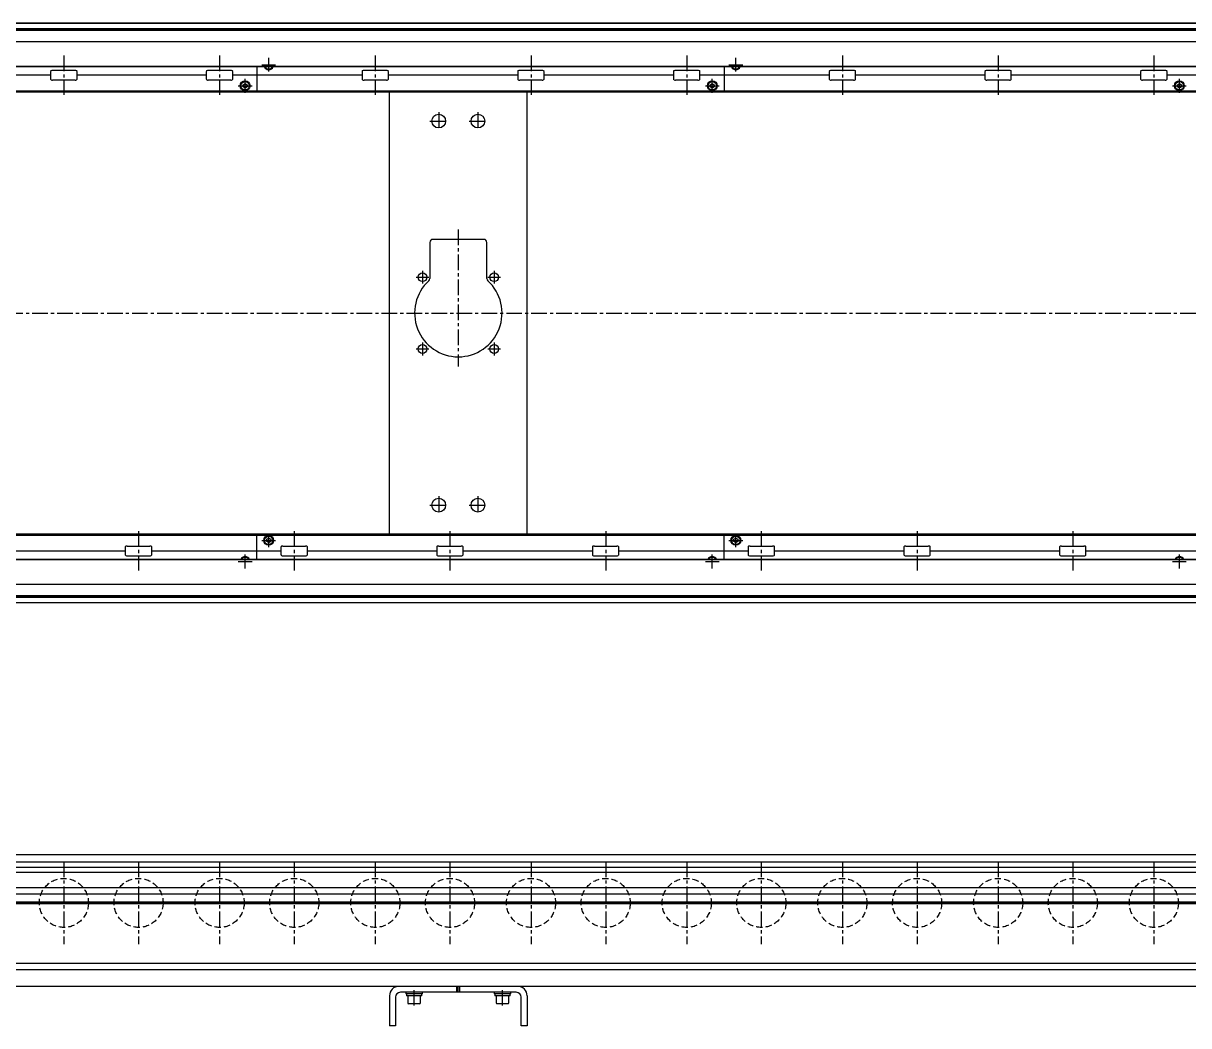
# Model space of a CAD drawing. Extents: x -10 to 4708, y -8 to 1101.
# Drawn here: x 1164 to 2350, y 28 to 1048 of the extents above; entities that cross this region are included whole.
import ezdxf

# ---------------------------------------------------------------- set-up
doc = ezdxf.new("R2010")
doc.units = 0
doc.header["$LTSCALE"] = 0.5
doc.linetypes.add('CENTER', pattern=[50.8, 31.75, -6.35, 6.35, -6.35])
doc.linetypes.add('DASHED', pattern=[19.05, 12.7, -6.35])
for name, color, linetype in [('MSM_CENTER', 1, 'CENTER'), ('MSM_CONTINUOUS', 7, 'CONTINUOUS'), ('MSM_DASHED', 4, 'DASHED')]:
    doc.layers.add(name, color=color, linetype=linetype)

msp = doc.modelspace()

# ---------------------------------------------------------------- linework, layer by layer
at = {"layer": 'MSM_CENTER'}
for p, q in [((1204.8, 1015.5), (1204.8, 975.5)), ((1363.3, 1015.5), (1363.3, 975.5)), ((1413.3, 999.2), (1413.3, 1013.3)), ((1521.8, 1015.5), (1521.8, 975.5)), ((1680.3, 1015.5), (1680.3, 975.5)), ((1838.8, 1015.5), (1838.8, 975.5)), ((1888.8, 999.2), (1888.8, 1013.3)), ((1997.2, 1015.5), (1997.2, 975.5)), ((2155.8, 1015.5), (2155.8, 975.5)), ((2314.3, 1015.5), (2314.3, 975.5)), ((1406.3, 1006.2), (1420.3, 1006.2)), ((1881.8, 1006.2), (1895.8, 1006.2)), ((1382.3, 984.8), (1396.3, 984.8)), ((1389.3, 977.7), (1389.3, 991.8)), ((1857.8, 984.8), (1871.8, 984.8)), ((1864.8, 977.7), (1864.8, 991.8)), ((2333.3, 984.8), (2347.3, 984.8)), ((2340.3, 977.7), (2340.3, 991.8)), ((1586.3, 957.9), (1586.3, 939.9)), ((1626.3, 957.9), (1626.3, 939.9)), ((1577.3, 948.9), (1595.3, 948.9)), ((1617.3, 948.9), (1635.3, 948.9)), ((1606.3, 838.4), (1606.3, 698.9)), ((1569.8, 796.4), (1569.8, 783.4)), ((1642.8, 796.4), (1642.8, 783.4)), ((1563.3, 789.9), (1576.3, 789.9)), ((1636.3, 789.9), (1649.3, 789.9)), ((359.8, 753.4), (3950.9, 753.4)), ((1563.3, 716.9), (1576.3, 716.9)), ((1569.8, 723.4), (1569.8, 710.4)), ((1636.3, 716.9), (1649.3, 716.9)), ((1642.8, 723.4), (1642.8, 710.4)), ((1577.3, 557.9), (1595.3, 557.9)), ((1586.3, 566.9), (1586.3, 548.9)), ((1617.3, 557.9), (1635.3, 557.9)), ((1626.3, 566.9), (1626.3, 548.9)), ((1280.8, 531.3), (1280.8, 491.3)), ((1406.3, 522), (1420.3, 522)), ((1413.3, 515), (1413.3, 529)), ((1439.3, 531.3), (1439.3, 491.3)), ((1597.8, 531.3), (1597.8, 491.3)), ((1756.3, 531.3), (1756.3, 491.3)), ((1881.8, 522), (1895.8, 522)), ((1888.8, 515), (1888.8, 529)), ((1914.7, 531.3), (1914.7, 491.3)), ((2073.3, 531.3), (2073.3, 491.3)), ((2231.8, 531.3), (2231.8, 491.3)), ((1382.3, 500.5), (1396.3, 500.5)), ((1389.3, 493.5), (1389.3, 507.5)), ((1857.8, 500.5), (1871.8, 500.5)), ((1864.8, 493.5), (1864.8, 507.5)), ((2333.3, 500.5), (2347.3, 500.5)), ((2340.3, 493.5), (2340.3, 507.5)), ((1204.8, 195), (1204.8, 111)), ((1280.8, 195), (1280.8, 111)), ((1363.3, 195), (1363.3, 111)), ((1439.3, 195), (1439.3, 111)), ((1521.8, 195), (1521.8, 111)), ((1597.8, 195), (1597.8, 111)), ((1680.3, 195), (1680.3, 111)), ((1756.3, 195), (1756.3, 111)), ((1838.8, 195), (1838.8, 111)), ((1914.7, 195), (1914.7, 111)), ((1997.2, 195), (1997.2, 111)), ((2073.3, 195), (2073.3, 111)), ((2155.8, 195), (2155.8, 111)), ((2231.8, 195), (2231.8, 111)), ((2314.3, 195), (2314.3, 111)), ((367.2, 153), (3941.2, 153)), ((1561.3, 48.4), (1561.3, 64)), ((1651.3, 48.4), (1651.3, 64))]:
    msp.add_line(p, q, dxfattribs=at)
at = {"layer": 'MSM_CONTINUOUS'}
for p, q in [((3940.8, 1048.4), (370.7, 1048.4)), ((3939.2, 1048.3), (372.3, 1048.3)), ((3914.6, 1042.9), (396.9, 1042.9)), ((3914.6, 1041.2), (396.9, 1041.2)), ((3914.5, 1042), (397, 1042)), ((3939.2, 1029.5), (372.3, 1029.5)), ((3939.2, 1004.1), (372.3, 1004.1)), ((3939.2, 1004.5), (422.2, 1004.5)), ((1191.3, 999.5), (1191.3, 991.5)), ((1216.2, 1000.5), (1193.3, 1000.5)), ((1218.2, 991.5), (1218.2, 999.5)), ((1349.8, 999.5), (1349.8, 991.5)), ((1374.7, 1000.5), (1351.8, 1000.5)), ((1376.7, 991.5), (1376.7, 999.5)), ((1401.3, 1004.1), (1401.3, 979.4)), ((1413.3, 1003.9), (1412.9, 1004.1)), ((1413.6, 1004.1), (1413.3, 1003.9)), ((1508.3, 999.5), (1508.3, 991.5)), ((1533.2, 1000.5), (1510.3, 1000.5)), ((1535.2, 991.5), (1535.2, 999.5)), ((1666.8, 999.5), (1666.8, 991.5)), ((1691.7, 1000.5), (1668.8, 1000.5)), ((1693.7, 991.5), (1693.7, 999.5)), ((1825.3, 999.5), (1825.3, 991.5)), ((1850.2, 1000.5), (1827.3, 1000.5)), ((1852.2, 991.5), (1852.2, 999.5)), ((1876.8, 1004.1), (1876.8, 979.4)), ((1888.8, 1003.9), (1888.4, 1004.1)), ((1889.1, 1004.1), (1888.8, 1003.9)), ((1983.8, 999.5), (1983.8, 991.5)), ((2008.7, 1000.5), (1985.8, 1000.5)), ((2010.7, 991.5), (2010.7, 999.5)), ((2142.3, 999.5), (2142.3, 991.5)), ((2167.2, 1000.5), (2144.3, 1000.5)), ((2169.2, 991.5), (2169.2, 999.5)), ((2300.8, 999.5), (2300.8, 991.5)), ((2325.7, 1000.5), (2302.8, 1000.5)), ((2327.7, 991.5), (2327.7, 999.5)), ((1191.3, 995.5), (1059.7, 995.5)), ((1216.2, 990.5), (1193.3, 990.5)), ((1349.8, 995.5), (1218.2, 995.5)), ((1374.7, 990.5), (1351.8, 990.5)), ((1508.3, 995.5), (1376.7, 995.5)), ((1387.3, 985.9), (1389.3, 987.1)), ((1387.3, 983.6), (1387.3, 985.9)), ((1389.3, 987.1), (1391.3, 985.9)), ((1391.3, 985.9), (1391.3, 983.6)), ((1533.2, 990.5), (1510.3, 990.5)), ((1666.8, 995.5), (1535.2, 995.5)), ((1691.7, 990.5), (1668.8, 990.5)), ((1825.3, 995.5), (1693.7, 995.5)), ((1850.2, 990.5), (1827.3, 990.5)), ((1983.8, 995.5), (1852.2, 995.5)), ((1862.8, 985.9), (1864.8, 987.1)), ((1862.8, 983.6), (1862.8, 985.9)), ((1864.8, 987.1), (1866.8, 985.9)), ((1866.8, 985.9), (1866.8, 983.6)), ((2008.7, 990.5), (1985.8, 990.5)), ((2142.3, 995.5), (2010.7, 995.5)), ((2167.2, 990.5), (2144.3, 990.5)), ((2300.8, 995.5), (2169.2, 995.5)), ((2325.7, 990.5), (2302.8, 990.5)), ((2459.3, 995.5), (2327.7, 995.5)), ((2338.3, 985.9), (2340.3, 987.1)), ((2338.3, 983.6), (2338.3, 985.9)), ((2340.3, 987.1), (2342.3, 985.9)), ((2342.3, 985.9), (2342.3, 983.6)), ((3937.3, 979.4), (450.3, 979.4)), ((3940.8, 978.4), (450.3, 978.4)), ((1389.3, 982.4), (1387.3, 983.6)), ((1391.3, 983.6), (1389.3, 982.4)), ((1536.3, 528.4), (1536.3, 978.4)), ((1676.3, 528.4), (1676.3, 978.4)), ((1864.8, 982.4), (1862.8, 983.6)), ((1866.8, 983.6), (1864.8, 982.4)), ((2340.3, 982.4), (2338.3, 983.6)), ((2342.3, 983.6), (2340.3, 982.4)), ((1577.3, 825.4), (1577.3, 788.5)), ((1632.3, 828.4), (1580.3, 828.4)), ((1635.3, 788.5), (1635.3, 825.4)), ((3940.8, 528.4), (450.3, 528.4)), ((450.3, 527.4), (3937.3, 527.4)), ((1401.3, 502.6), (1401.3, 527.4)), ((1411.3, 523.2), (1413.3, 524.4)), ((1411.3, 520.9), (1411.3, 523.2)), ((1413.3, 524.4), (1415.3, 523.2)), ((1415.3, 523.2), (1415.3, 520.9)), ((1876.8, 502.6), (1876.8, 527.4)), ((1886.8, 523.2), (1888.8, 524.4)), ((1886.8, 520.9), (1886.8, 523.2)), ((1888.8, 524.4), (1890.8, 523.2)), ((1890.8, 523.2), (1890.8, 520.9)), ((1135.7, 511.3), (1267.3, 511.3)), ((1267.3, 515.3), (1267.3, 507.3)), ((1269.3, 516.3), (1292.2, 516.3)), ((1294.2, 507.3), (1294.2, 515.3)), ((1294.2, 511.3), (1425.8, 511.3)), ((1413.3, 519.7), (1411.3, 520.9)), ((1415.3, 520.9), (1413.3, 519.7)), ((1425.8, 515.3), (1425.8, 507.3)), ((1427.8, 516.3), (1450.7, 516.3)), ((1452.7, 507.3), (1452.7, 515.3)), ((1452.7, 511.3), (1584.3, 511.3)), ((1584.3, 515.3), (1584.3, 507.3)), ((1586.3, 516.3), (1609.2, 516.3)), ((1611.2, 507.3), (1611.2, 515.3)), ((1611.2, 511.3), (1742.8, 511.3)), ((1742.8, 515.3), (1742.8, 507.3)), ((1744.8, 516.3), (1767.7, 516.3)), ((1769.7, 507.3), (1769.7, 515.3)), ((1769.7, 511.3), (1901.3, 511.3)), ((1888.8, 519.7), (1886.8, 520.9)), ((1890.8, 520.9), (1888.8, 519.7)), ((1901.3, 515.3), (1901.3, 507.3)), ((1903.3, 516.3), (1926.2, 516.3)), ((1928.2, 507.3), (1928.2, 515.3)), ((1928.2, 511.3), (2059.8, 511.3)), ((2059.8, 515.3), (2059.8, 507.3)), ((2061.8, 516.3), (2084.7, 516.3)), ((2086.7, 507.3), (2086.7, 515.3)), ((2086.7, 511.3), (2218.3, 511.3)), ((2218.3, 515.3), (2218.3, 507.3)), ((2220.3, 516.3), (2243.2, 516.3)), ((2245.2, 507.3), (2245.2, 515.3)), ((2245.2, 511.3), (2376.8, 511.3)), ((3939.2, 502.6), (372.3, 502.6)), ((3939.2, 502.2), (422.2, 502.2)), ((1269.3, 506.3), (1292.2, 506.3)), ((1388.9, 502.6), (1389.3, 502.9)), ((1389.3, 502.9), (1389.6, 502.6)), ((1427.8, 506.3), (1450.7, 506.3)), ((1586.3, 506.3), (1609.2, 506.3)), ((1744.8, 506.3), (1767.7, 506.3)), ((1864.4, 502.6), (1864.8, 502.9)), ((1864.8, 502.9), (1865.1, 502.6)), ((1903.3, 506.3), (1926.2, 506.3)), ((2061.8, 506.3), (2084.7, 506.3)), ((2220.3, 506.3), (2243.2, 506.3)), ((2339.9, 502.6), (2340.3, 502.9)), ((2340.3, 502.9), (2340.6, 502.6)), ((3939.2, 477.2), (372.3, 477.2)), ((3914.6, 465.6), (396.9, 465.6)), ((3914.6, 463.9), (396.9, 463.9)), ((3914.5, 464.7), (397, 464.7)), ((3940.8, 458.4), (370.7, 458.4)), ((3939.2, 458.4), (372.3, 458.4)), ((3939.2, 202), (372.3, 202)), ((3939.2, 194.6), (674.4, 194.6)), ((3823.2, 189), (676.7, 189)), ((3823.2, 184), (678.7, 184)), ((3723.2, 168.2), (667.3, 168.2)), ((3723.2, 161.8), (682.3, 161.8)), ((3723.2, 153.9), (682.3, 153.9)), ((3723.2, 153), (682.3, 153)), ((3723.2, 152.1), (682.3, 152.1)), ((3723.2, 84.8), (679.8, 84.8)), ((3723.2, 91.3), (682.3, 91.3)), ((3940.8, 68), (472.3, 68)), ((1665.3, 62), (1547.3, 62)), ((1552.8, 62), (1552.8, 60.4)), ((1569.8, 60.4), (1552.8, 60.4)), ((1553.6, 60.4), (1553.6, 58.4)), ((1569, 58.4), (1569, 60.4)), ((1569.8, 60.4), (1569.8, 62)), ((1604.8, 62), (1604.8, 68)), ((1606.3, 62), (1606.3, 68)), ((1607.8, 62), (1607.8, 68)), ((1642.8, 62), (1642.8, 60.4)), ((1659.8, 60.4), (1642.8, 60.4)), ((1643.6, 60.4), (1643.6, 58.4)), ((1659, 58.4), (1659, 60.4)), ((1659.8, 60.4), (1659.8, 62)), ((1536.3, 58.5), (1536.3, 28)), ((1542.3, 57), (1542.3, 28)), ((1569, 58.4), (1553.6, 58.4)), ((1554.8, 58.4), (1554.8, 51.2)), ((1566.9, 50.4), (1555.6, 50.4)), ((1567.8, 51.2), (1567.8, 58.4)), ((1659, 58.4), (1643.6, 58.4)), ((1644.8, 58.4), (1644.8, 51.2)), ((1656.9, 50.4), (1645.6, 50.4)), ((1657.8, 51.2), (1657.8, 58.4)), ((1670.3, 28), (1670.3, 57)), ((1676.3, 58.5), (1676.3, 28)), ((1542.3, 28), (1536.3, 28)), ((1676.3, 28), (1670.3, 28))]:
    msp.add_line(p, q, dxfattribs=at)
for centre, radius in [((1389.3, 984.8), 5), ((1389.3, 984.8), 4.25), ((1864.8, 984.8), 5), ((1864.8, 984.8), 4.25), ((2340.3, 984.8), 5), ((2340.3, 984.8), 4.25), ((1586.3, 948.9), 7), ((1626.3, 948.9), 7), ((1569.8, 789.9), 4.5), ((1642.8, 789.9), 4.5), ((1569.8, 716.9), 4.5), ((1642.8, 716.9), 4.5), ((1586.3, 557.9), 7), ((1626.3, 557.9), 7), ((1413.3, 522), 5), ((1413.3, 522), 4.25), ((1888.8, 522), 5), ((1888.8, 522), 4.25)]:
    msp.add_circle(centre, radius, dxfattribs=at)
for centre, radius, start, end in [((1192.2, 999.4), 0.882, 115.5328, 172.1027), ((1193.3, 997.1), 3.41, 89.6687, 115.2454), ((1216.2, 997.1), 3.41, 64.7546, 90.3313), ((1217.3, 999.4), 0.882, 7.8973, 64.4672), ((1350.7, 999.4), 0.882, 115.5328, 172.1027), ((1351.8, 997.1), 3.41, 89.6687, 115.2454), ((1374.7, 997.1), 3.41, 64.7546, 90.3313), ((1375.8, 999.4), 0.882, 7.8973, 64.4672), ((1413.3, 1006.2), 5, 204.8346, 335.1654), ((1413.3, 1006.2), 4.25, 209.6116, 330.3884), ((1509.2, 999.4), 0.882, 115.5328, 172.1027), ((1510.3, 997.1), 3.41, 89.6687, 115.2454), ((1533.2, 997.1), 3.41, 64.7546, 90.3313), ((1534.3, 999.4), 0.882, 7.8973, 64.4672), ((1667.7, 999.4), 0.882, 115.5328, 172.1027), ((1668.8, 997.1), 3.41, 89.6687, 115.2454), ((1691.7, 997.1), 3.41, 64.7546, 90.3313), ((1692.8, 999.4), 0.882, 7.8973, 64.4672), ((1826.2, 999.4), 0.882, 115.5328, 172.1027), ((1827.3, 997.1), 3.41, 89.6687, 115.2454), ((1850.2, 997.1), 3.41, 64.7546, 90.3313), ((1851.3, 999.4), 0.882, 7.8973, 64.4672), ((1888.8, 1006.2), 5, 204.8346, 335.1654), ((1888.8, 1006.2), 4.25, 209.6116, 330.3884), ((1984.7, 999.4), 0.882, 115.5328, 172.1027), ((1985.8, 997.1), 3.41, 89.6687, 115.2454), ((2008.7, 997.1), 3.41, 64.7546, 90.3313), ((2009.8, 999.4), 0.882, 7.8973, 64.4672), ((2143.2, 999.4), 0.882, 115.5328, 172.1027), ((2144.3, 997.1), 3.41, 89.6687, 115.2454), ((2167.2, 997.1), 3.41, 64.7546, 90.3313), ((2168.3, 999.4), 0.882, 7.8973, 64.4672), ((2301.7, 999.4), 0.882, 115.5328, 172.1027), ((2302.8, 997.1), 3.41, 89.6687, 115.2454), ((2325.7, 997.1), 3.41, 64.7546, 90.3313), ((2326.8, 999.4), 0.882, 7.8973, 64.4672), ((1192.2, 991.6), 0.882, 187.8973, 244.4672), ((1193.3, 993.9), 3.41, 244.7546, 270.3313), ((1216.2, 993.9), 3.41, 269.6687, 295.2454), ((1217.3, 991.6), 0.882, 295.5328, 352.1027), ((1350.7, 991.6), 0.882, 187.8973, 244.4672), ((1351.8, 993.9), 3.41, 244.7546, 270.3313), ((1374.7, 993.9), 3.41, 269.6687, 295.2454), ((1375.8, 991.6), 0.882, 295.5328, 352.1027), ((1509.2, 991.6), 0.882, 187.8973, 244.4672), ((1510.3, 993.9), 3.41, 244.7546, 270.3313), ((1533.2, 993.9), 3.41, 269.6687, 295.2454), ((1534.3, 991.6), 0.882, 295.5328, 352.1027), ((1667.7, 991.6), 0.882, 187.8973, 244.4672), ((1668.8, 993.9), 3.41, 244.7546, 270.3313), ((1691.7, 993.9), 3.41, 269.6687, 295.2454), ((1692.8, 991.6), 0.882, 295.5328, 352.1027), ((1826.2, 991.6), 0.882, 187.8973, 244.4672), ((1827.3, 993.9), 3.41, 244.7546, 270.3313), ((1850.2, 993.9), 3.41, 269.6687, 295.2454), ((1851.3, 991.6), 0.882, 295.5328, 352.1027), ((1984.7, 991.6), 0.882, 187.8973, 244.4672), ((1985.8, 993.9), 3.41, 244.7546, 270.3313), ((2008.7, 993.9), 3.41, 269.6687, 295.2454), ((2009.8, 991.6), 0.882, 295.5328, 352.1027), ((2143.2, 991.6), 0.882, 187.8973, 244.4672), ((2144.3, 993.9), 3.41, 244.7546, 270.3313), ((2167.2, 993.9), 3.41, 269.6687, 295.2454), ((2168.3, 991.6), 0.882, 295.5328, 352.1027), ((2301.7, 991.6), 0.882, 187.8973, 244.4672), ((2302.8, 993.9), 3.41, 244.7546, 270.3313), ((2325.7, 993.9), 3.41, 269.6687, 295.2454), ((2326.8, 991.6), 0.882, 295.5328, 352.1027), ((1580.3, 825.4), 3, 90, 180), ((1632.3, 825.4), 3, 0, 90), ((1606.3, 753.4), 44.5, 132.3521, 47.6479), ((1574.2, 788.5), 3, 312.3521, 360), ((1638.3, 788.5), 3, 180, 227.6479), ((1268.2, 515.2), 0.882, 115.5328, 172.1027), ((1269.3, 512.9), 3.41, 89.6687, 115.2454), ((1292.2, 512.9), 3.41, 64.7546, 90.3313), ((1293.3, 515.2), 0.882, 7.8973, 64.4672), ((1426.7, 515.2), 0.882, 115.5328, 172.1027), ((1427.8, 512.9), 3.41, 89.6687, 115.2454), ((1450.7, 512.9), 3.41, 64.7546, 90.3313), ((1451.8, 515.2), 0.882, 7.8973, 64.4672), ((1585.2, 515.2), 0.882, 115.5328, 172.1027), ((1586.3, 512.9), 3.41, 89.6687, 115.2454), ((1609.2, 512.9), 3.41, 64.7546, 90.3313), ((1610.3, 515.2), 0.882, 7.8973, 64.4672), ((1743.7, 515.2), 0.882, 115.5328, 172.1027), ((1744.8, 512.9), 3.41, 89.6687, 115.2454), ((1767.7, 512.9), 3.41, 64.7546, 90.3313), ((1768.8, 515.2), 0.882, 7.8973, 64.4672), ((1902.2, 515.2), 0.882, 115.5328, 172.1027), ((1903.3, 512.9), 3.41, 89.6687, 115.2454), ((1926.2, 512.9), 3.41, 64.7546, 90.3313), ((1927.3, 515.2), 0.882, 7.8973, 64.4672), ((2060.7, 515.2), 0.882, 115.5328, 172.1027), ((2061.8, 512.9), 3.41, 89.6687, 115.2454), ((2084.7, 512.9), 3.41, 64.7546, 90.3313), ((2085.8, 515.2), 0.882, 7.8973, 64.4672), ((2219.2, 515.2), 0.882, 115.5328, 172.1027), ((2220.3, 512.9), 3.41, 89.6687, 115.2454), ((2243.2, 512.9), 3.41, 64.7546, 90.3313), ((2244.3, 515.2), 0.882, 7.8973, 64.4672), ((1268.2, 507.4), 0.882, 187.8973, 244.4672), ((1269.3, 509.7), 3.41, 244.7546, 270.3313), ((1292.2, 509.7), 3.41, 269.6687, 295.2454), ((1293.3, 507.4), 0.882, 295.5328, 352.1027), ((1389.3, 500.5), 5, 24.8346, 155.1654), ((1389.3, 500.5), 4.25, 29.6116, 150.3884), ((1426.7, 507.4), 0.882, 187.8973, 244.4672), ((1427.8, 509.7), 3.41, 244.7546, 270.3313), ((1450.7, 509.7), 3.41, 269.6687, 295.2454), ((1451.8, 507.4), 0.882, 295.5328, 352.1027), ((1585.2, 507.4), 0.882, 187.8973, 244.4672), ((1586.3, 509.7), 3.41, 244.7546, 270.3313), ((1609.2, 509.7), 3.41, 269.6687, 295.2454), ((1610.3, 507.4), 0.882, 295.5328, 352.1027), ((1743.7, 507.4), 0.882, 187.8973, 244.4672), ((1744.8, 509.7), 3.41, 244.7546, 270.3313), ((1767.7, 509.7), 3.41, 269.6687, 295.2454), ((1768.8, 507.4), 0.882, 295.5328, 352.1027), ((1864.8, 500.5), 5, 24.8346, 155.1654), ((1864.8, 500.5), 4.25, 29.6116, 150.3884), ((1902.2, 507.4), 0.882, 187.8973, 244.4672), ((1903.3, 509.7), 3.41, 244.7546, 270.3313), ((1926.2, 509.7), 3.41, 269.6687, 295.2454), ((1927.3, 507.4), 0.882, 295.5328, 352.1027), ((2060.7, 507.4), 0.882, 187.8973, 244.4672), ((2061.8, 509.7), 3.41, 244.7546, 270.3313), ((2084.7, 509.7), 3.41, 269.6687, 295.2454), ((2085.8, 507.4), 0.882, 295.5328, 352.1027), ((2219.2, 507.4), 0.882, 187.8973, 244.4672), ((2220.3, 509.7), 3.41, 244.7546, 270.3313), ((2243.2, 509.7), 3.41, 269.6687, 295.2454), ((2244.3, 507.4), 0.882, 295.5328, 352.1027), ((2340.3, 500.5), 5, 24.8346, 155.1654), ((2340.3, 500.5), 4.25, 29.6116, 150.3884), ((1545.8, 58.5), 9.5, 90, 180), ((1547.3, 57), 5, 90, 180), ((1665.3, 57), 5, 0, 90), ((1666.8, 58.5), 9.5, 0, 90), ((1555.6, 51.2), 0.8, 180, 270), ((1566.9, 51.2), 0.8, 270, 0), ((1645.6, 51.2), 0.8, 180, 270), ((1656.9, 51.2), 0.8, 270, 0)]:
    msp.add_arc(centre, radius, start, end, dxfattribs=at)
at = {"layer": 'MSM_DASHED'}
for centre in [(1204.8, 153), (1280.8, 153), (1363.3, 153), (1439.3, 153), (1521.8, 153), (1597.8, 153), (1680.3, 153), (1756.3, 153), (1838.8, 153), (1914.7, 153), (1997.2, 153), (2073.3, 153), (2155.8, 153), (2231.8, 153), (2314.3, 153)]:
    msp.add_circle(centre, 25, dxfattribs=at)

doc.saveas('drawing.dxf')
